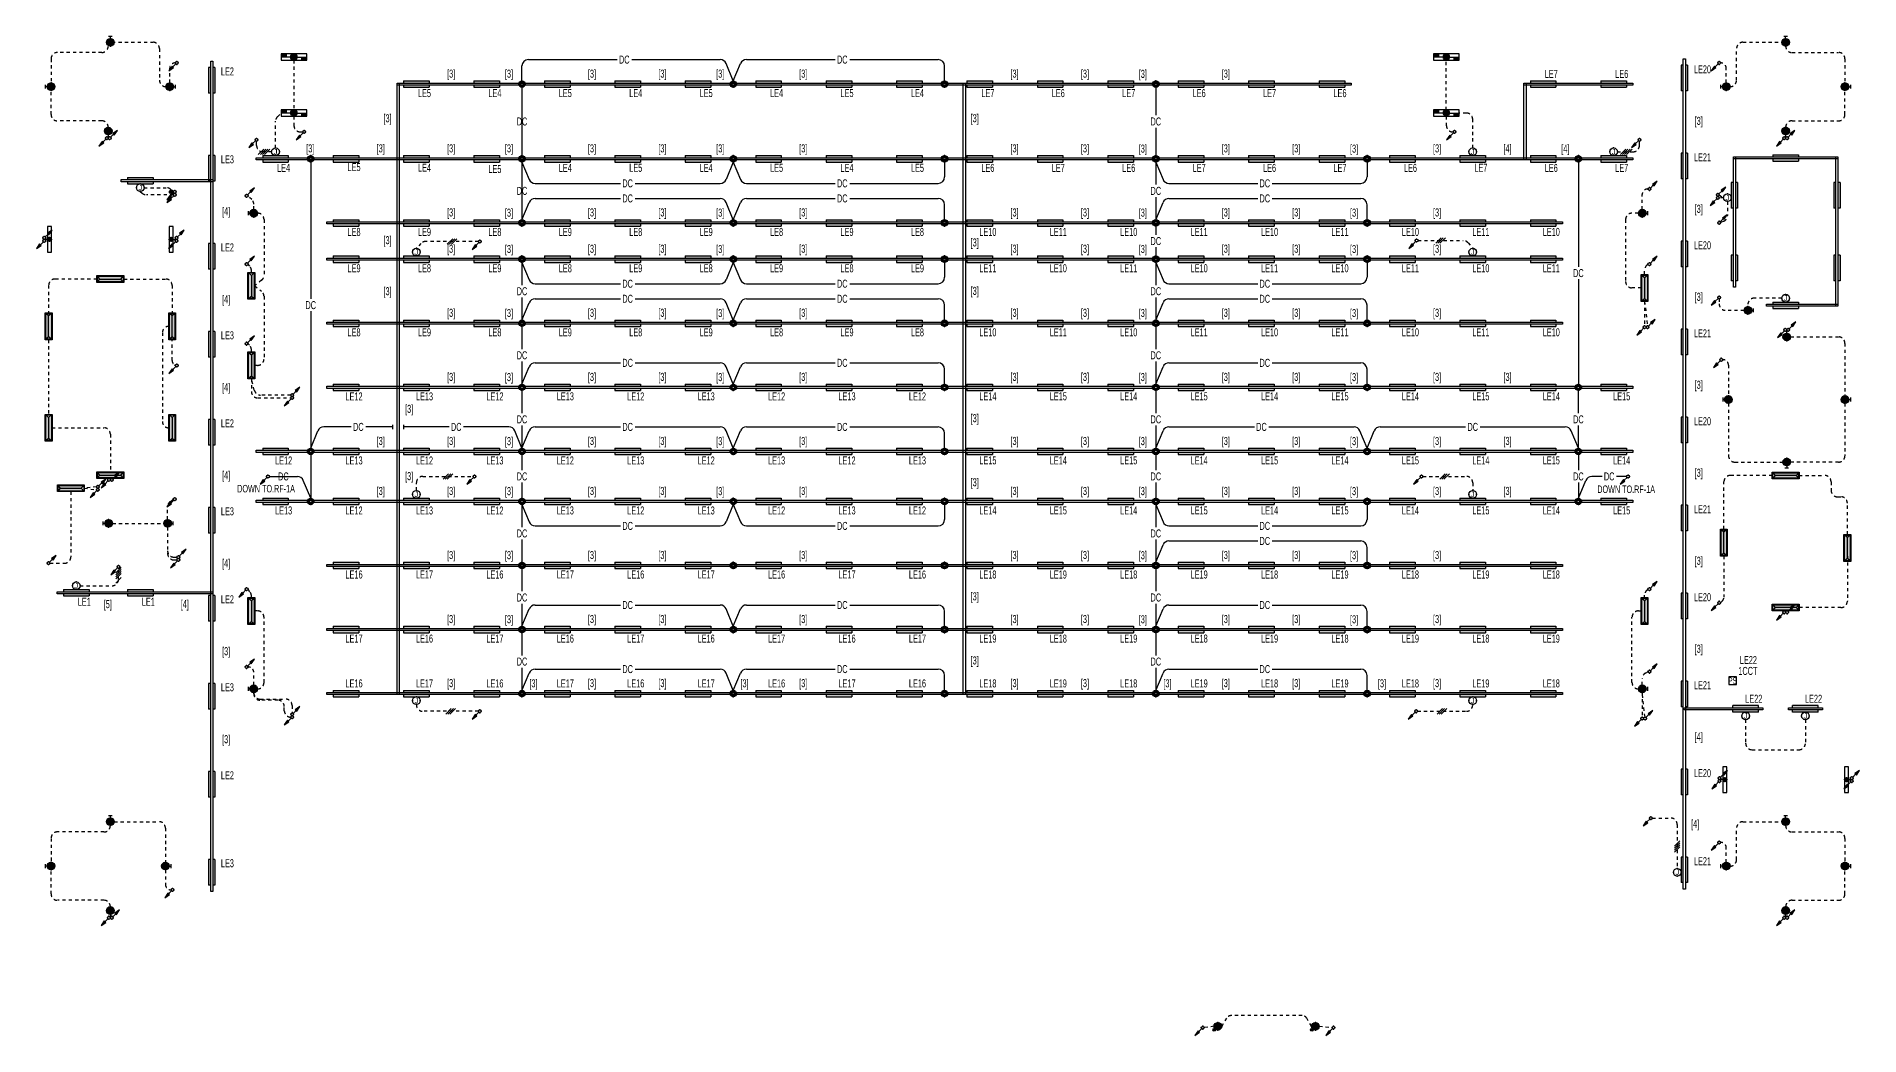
# Model space of a CAD drawing. Header units: millimetres. Extents: x 86947 to 500447, y -530175 to 1059536.
# Drawn here: x 92041 to 177466, y 101922 to 148705 of the extents above; entities that cross this region are included whole.
import ezdxf
from ezdxf.enums import TextEntityAlignment as Align

# ---------------------------------------------------------------- set-up
doc = ezdxf.new("R2010")
doc.units = ezdxf.units.MM
doc.header["$LTSCALE"] = 150
doc.linetypes.add('D1', pattern=[3, 1, -1, 1])
for name, color, linetype in [('------03 Lighting Fixture', 3, 'Continuous'), ('------04 Lighting Switch', 2, 'Continuous'), ('------04 Number of Strands (가닥수)', 1, 'Continuous'), ('-----20 General Symbol', 3, 'Continuous'), ('-----23 Concealed or Exposed Wire', 4, 'D1'), ('-----25 Emergency Lighting Embeded Wire in Ceiling or Wall', 1, 'Continuous'), ('-----28 Race Way', 1, 'Continuous')]:
    doc.layers.add(name, color=color, linetype=linetype)
doc.styles.add('ELEC', font='Dotum.ttf')

# ---------------------------------------------------------------- blocks, each defined once
blk = doc.blocks.new('D01')
at = {"linetype": 'Continuous'}
blk.add_circle((0, 0), 150, dxfattribs=at)
for p in [(-150, 0), (0, 150), (150, 0), (0, -150)]:
    blk.add_point(p)
blk = doc.blocks.new('E05')
blk.add_hatch(color=256).paths.add_polyline_path([(106, 106), (106, 106, 0.668179), (-150, 0, 1), (150, 0, 0.198912)])
h = blk.add_hatch(color=256)
edge = h.paths.add_edge_path()
edge.add_arc((141, 141), 50, 0, 360)
blk.add_circle((141, 141), 50)
blk.add_blockref('D01', (0, 0))
blk = doc.blocks.new('E01')
h = blk.add_hatch(color=256)
edge = h.paths.add_edge_path(flags=17)
edge.add_arc((0, 0), 75, 0, 360)
edge = h.paths.add_edge_path()
edge.add_arc((0, 0), 150, 0, 360)
blk.add_blockref('D01', (0, 0))
at = {"xscale": 0.5, "yscale": 0.5, "zscale": 0.5}
blk.add_blockref('D01', (0, 0), dxfattribs=at)
blk = doc.blocks.new('E18')
for points in [[(-367, 150), (-600, 150), (-600, 0), (-367, 0)], [(150, 0, 1), (-150, 0, 1)], [(600, 0), (367, 0), (367, -150), (600, -150)]]:
    blk.add_hatch(color=256).paths.add_polyline_path(points)
at = {"linetype": 'Continuous'}
for p, q in [((600, 150), (-600, 150)), ((-600, 150), (-600, -150)), ((-150, 0), (-600, 0)), ((150, 0), (600, 0)), ((600, -150), (600, 150)), ((-600, -150), (600, -150))]:
    blk.add_line(p, q, dxfattribs=at)
for p, q in [((-367, 150), (-367, 0)), ((150, 0), (178, 0)), ((367, -150), (367, 0)), ((0, -150), (0, -150))]:
    blk.add_line(p, q)
blk.add_circle((0, 0), 150, dxfattribs=at)
blk = doc.blocks.new('D06')
for p, q in [((-75, 0), (0, 0)), ((0, -75), (0, 75))]:
    blk.add_line(p, q)
at = {"linetype": 'Continuous'}
blk.add_circle((-225, 0), 150, dxfattribs=at)
for p in [(-375, 0), (-225, 150), (-75, 0), (-225, -150)]:
    blk.add_point(p)
blk = doc.blocks.new('E06')
blk.add_hatch(color=256).paths.add_polyline_path([(-75, 0, 1), (-375, 0, 1)])
blk.add_blockref('D06', (0, 0))
blk = doc.blocks.new('E17')
h = blk.add_hatch(color=256)
h.paths.add_polyline_path([(600, 100), (-600, 100), (-600, 0), (600, 0)])
h.paths.add_polyline_path([(600, -100), (-600, -100), (-600, -200), (600, -200)])
for p, q in [((-600, 100), (600, 100)), ((-600, 100), (-600, 0)), ((600, 100), (600, 0)), ((600, 100), (600, 0)), ((-600, -100), (-600, -200)), ((-600, -200), (600, -200)), ((600, -100), (600, -200))]:
    blk.add_line(p, q)
blk = doc.blocks.new('벽부 비상등')
h = blk.add_hatch(color=0)
h.dxf.hatch_style = 1
h.paths.add_polyline_path([(0, 488), (-128, 600), (-128, -600), (0, -488)])
h = blk.add_hatch(color=0)
h.dxf.hatch_style = 1
h.paths.add_polyline_path([(128, 600), (0, 488), (0, -488), (128, -600)])
at = {"color": 1}
for p, q in [((-128, 600), (0, 488)), ((0, 488), (128, 600)), ((0, -488), (0, 488)), ((-128, -600), (0, -488)), ((0, -488), (128, -600))]:
    blk.add_line(p, q, dxfattribs=at)
blk.add_lwpolyline([(158, -630), (158, 630), (-158, 630), (-158, -630)], close=True)
blk.add_lwpolyline([(128, -600), (128, 600), (-128, 600), (-128, -600)], close=True, dxfattribs=at)
blk = doc.blocks.new('O04')
blk.add_circle((0, 0), 150)
for p in [(-150, 0), (0, 150), (150, 0), (0, -150)]:
    blk.add_point(p)
at = {"style": 'ELEC'}
blk.add_text('J', height=214, dxfattribs=at).set_placement((0, 0), align=Align.MIDDLE)
blk = doc.blocks.new('O01')
blk.add_hatch(color=256).paths.add_polyline_path([(-149, -218), (-218, -149), (-368, -368)])
blk.add_line((-46, -46), (-184, -184))
blk.add_lwpolyline([(-368, -368), (-149, -218), (-218, -149), (-368, -368)])
blk.add_circle((0, 0), 65)
for p in [(-65, 0), (-65, 0), (0, 65), (0, 65), (65, 0), (65, 0), (0, -65), (0, -65)]:
    blk.add_point(p)
blk = doc.blocks.new('*U47')
at = {"color": 0}
for p, q in [((-306, -106), (-94, 106)), ((-226, -106), (-14, 106)), ((-146, -106), (66, 106)), ((-66, -106), (146, 106)), ((94, -106), (306, 106))]:
    blk.add_line(p, q, dxfattribs=at)
blk = doc.blocks.new('*U45')
at = {"color": 0}
for p, q in [((-186, -106), (26, 106)), ((-106, -106), (106, 106)), ((-26, -106), (186, 106))]:
    blk.add_line(p, q, dxfattribs=at)
blk = doc.blocks.new('*U48')
at = {"color": 0}
for p, q in [((-226, -106), (-14, 106)), ((-146, -106), (66, 106)), ((-66, -106), (146, 106)), ((14, -106), (226, 106))]:
    blk.add_line(p, q, dxfattribs=at)
blk = doc.blocks.new('D12')
at = {"linetype": 'Continuous'}
blk.add_lwpolyline([(600, -90), (600, 90), (-600, 90), (-600, -90)], close=True, dxfattribs=at)
blk.add_circle((0, 0), 90, dxfattribs=at)
for p in [(-90, 0), (0, 90), (90, 0), (0, -90)]:
    blk.add_point(p)
blk = doc.blocks.new('E13')
at = {"layer": '------03 Lighting Fixture'}
blk.add_hatch(color=256, dxfattribs=at).paths.add_polyline_path([(-90, 180, 1), (90, 180, 1)])
for p, q in [((90, 0), (-90, 0)), ((0, 90), (0, 0))]:
    blk.add_line(p, q, dxfattribs=at)
blk.add_blockref('D12', (0, 180), dxfattribs=at)
blk = doc.blocks.new('*U16')
blk.add_lwpolyline([(150, 0), (-150, 0), (-150, -300), (150, -300)], close=True)
at = {"style": 'ELEC', "width": 0.6}
blk.add_text('PS', height=250, dxfattribs=at).set_placement((0, -150), align=Align.MIDDLE)
blk = doc.blocks.new('*U13')
h = blk.add_hatch(color=256)
edge = h.paths.add_edge_path()
edge.add_arc((0, -75), 75, 0, 360)
blk.add_circle((0, -75), 75)

msp = doc.modelspace()

# ---------------------------------------------------------------- linework, layer by layer
at = {"layer": '-----23 Concealed or Exposed Wire'}
for p, q in [((96904, 141445), (96996, 141366)), ((97084, 141625), (98123, 141625)), ((98454, 141295), (97190, 141295)), ((98364, 141515), (98316, 141555)), ((166504, 140130), (166504, 137234)), ((167104, 140430), (166804, 140430)), ((167239, 136930), (166801, 136934)), ((167396, 136300), (167396, 135155)), ((167396, 136300), (167526, 135155)), ((170889, 136422), (170889, 136180)), ((172054, 135880), (171189, 135880)), ((172234, 135880), (172234, 136150)), ((173824, 136450), (172534, 136450)), ((173374, 128148), (171411, 128148)), ((174634, 128148), (175834, 128148)), ((93654, 127390), (93654, 124340)), ((94854, 127613), (94284, 127548)), ((94284, 127548), (94854, 127483)), ((171111, 125635), (171111, 127848)), ((176134, 127848), (176134, 127448)), ((176434, 127148), (176596, 127148)), ((176896, 125385), (176896, 126848)), ((92669, 124040), (93354, 124040)), ((172130, 116710), (172130, 115605)), ((174930, 116710), (174930, 115605)), ((172430, 115305), (174630, 115305))]:
    msp.add_line(p, q, dxfattribs=at)
for points in [[(95404, 148255, -0.414214), (95104, 147955), (93024, 147955, 0.414214), (92724, 147655), (92724, 146535)], [(95584, 148435), (97504, 148435, -0.414214), (97804, 148135), (97804, 146655, 0.414214), (98104, 146355)], [(171404, 146355, 0.414214), (171704, 146655), (171704, 148135, -0.414214), (172004, 148435), (173824, 148435)], [(174004, 148255, 0.414214), (174304, 147955), (176484, 147955, -0.414214), (176784, 147655), (176784, 146535)], [(98284, 146535), (98284, 147215, -0.414214), (98534, 147465), (98554, 147465)], [(171224, 146535), (171224, 147215, 0.414214), (170974, 147465), (170954, 147465)], [(95404, 144455, 0.414214), (95104, 144755), (93024, 144755, -0.414214), (92724, 145055), (92724, 146175)], [(174004, 144455, -0.414214), (174304, 144755), (176484, 144755, 0.414214), (176784, 145055), (176784, 146175)], [(103242, 143486), (103242, 144733, -0.199825), (103331, 144946), (103504, 145118)], [(104104, 144968), (104104, 144540, 0.414214), (104404, 144240), (104519, 144240)], [(158104, 144968), (158104, 144540, 0.414214), (158404, 144240), (158419, 144240)], [(159342, 143486), (159342, 144818, 0.414214), (159042, 145118), (158704, 145118)], [(103062, 143306), (102654, 143306, -0.414214), (102354, 143606), (102354, 143805)], [(166122, 143306), (166854, 143306, 0.414214), (167154, 143606), (167154, 143805)], [(102224, 140610), (102224, 140852, 0.199599), (102135, 141064), (101954, 141245)], [(167284, 140610), (167284, 141313, -0.414214), (167534, 141563), (167554, 141563)], [(171274, 140975), (171274, 140327, -0.288703), (171103, 140056), (170954, 139985)], [(102404, 140430, -0.414214), (102704, 140130), (102704, 137523, -0.227423), (102591, 137289), (102269, 137030), (102591, 136771, -0.227423), (102704, 136537), (102704, 133605, -0.414214), (102404, 133305), (102269, 133305)], [(112754, 139105), (110275, 139105, 0.205053), (110058, 139012), (109842, 138786)], [(156777, 139147), (158894, 139147, -0.218896), (159122, 139042), (159342, 138786)], [(102111, 137660), (102111, 137753, 0.183243), (102036, 137952), (101954, 138045)], [(167396, 137560), (167396, 137770, -0.21438), (167497, 137995), (167554, 138045)], [(94874, 137348), (92911, 137348, 0.414214), (92611, 137048), (92611, 135760)], [(96134, 137348), (98096, 137348, -0.414214), (98396, 137048), (98396, 135760)], [(98239, 135130, 0.414214), (97939, 134830), (97939, 130680, 0.414214), (98239, 130380)], [(98554, 133295), (98512, 133321, -0.256699), (98396, 133532), (98396, 134500)], [(102111, 133935), (102111, 134039, 0.200259), (102022, 134252), (101954, 134320)], [(174234, 134635), (176484, 134635, -0.414214), (176784, 134335), (176784, 131885)], [(171054, 133570), (171074, 133570, -0.414214), (171324, 133320), (171324, 131885)], [(103954, 131913), (102539, 131913, -0.342726), (102248, 132139), (102111, 132675), (102111, 132675), (102111, 132083, 0.414214), (102411, 131783), (103954, 131783)], [(171324, 131525), (171324, 129075, 0.414214), (171624, 128775), (173874, 128775)], [(176784, 131525), (176784, 129075, -0.414214), (176484, 128775), (174234, 128775)], [(92769, 130380), (95204, 130380, -0.414214), (95504, 130080), (95504, 128320)], [(109842, 127444), (109842, 127805, -0.414214), (110142, 128105), (112504, 128105)], [(157004, 128105), (159042, 128105, -0.414214), (159342, 127805), (159342, 127444)], [(98184, 126085), (98184, 126683, -0.231322), (98299, 126920), (98454, 127040)], [(98184, 125725), (98184, 124495, 0.414214), (98484, 124195), (98624, 124195)], [(98184, 125725), (98184, 124625, 0.414214), (98484, 124325), (98624, 124325)], [(171111, 124375), (171111, 122447, -0.205258), (171033, 122266), (170954, 122190)], [(176896, 124375), (176896, 122263, -0.414214), (176596, 121963), (174634, 121963)], [(94084, 122985), (95588, 122985, 0.414214), (95888, 123285), (95888, 123805)], [(102111, 122435), (102111, 122518, 0.170797), (102045, 122706), (101954, 122820)], [(167396, 122435), (167396, 122547, -0.220142), (167502, 122776), (167554, 122820)], [(102404, 118155, 0.414214), (102704, 118455), (102704, 121505, 0.414214), (102404, 121805), (102269, 121805)], [(167104, 118155, -0.414214), (166804, 118455), (166804, 121505, -0.414214), (167104, 121805), (167239, 121805)], [(102224, 118335), (102224, 118930, 0.414214), (101974, 119180), (101954, 119180)], [(167284, 118335), (167284, 118635, -0.274423), (167440, 118898), (167554, 118960)], [(103954, 116833, -0.414214), (103654, 117133), (103654, 117325, 0.414214), (103354, 117625), (102524, 117625, -0.414214), (102224, 117925), (102224, 117975, 0.414214), (102524, 117675), (103719, 117675, -0.414214), (104019, 117375), (104019, 117028)], [(112754, 117105), (110142, 117105, -0.414214), (109842, 117405), (109842, 117424)], [(156754, 117105), (159042, 117105, 0.414214), (159342, 117405), (159342, 117424)], [(95684, 111935), (97784, 111935, -0.414214), (98084, 111635), (98084, 110035)], [(167754, 112105), (168624, 112105, -0.414214), (168924, 111805), (168924, 109745)], [(171404, 109855, 0.414214), (171704, 110155), (171704, 111635, -0.414214), (172004, 111935), (173824, 111935)], [(95504, 111755, -0.414214), (95204, 111455), (93024, 111455, 0.414214), (92724, 111155), (92724, 110035)], [(174004, 111755, 0.414214), (174304, 111455), (176484, 111455, -0.414214), (176784, 111155), (176784, 110035)], [(171224, 110035), (171224, 110715, 0.414214), (170974, 110965), (170954, 110965)], [(95504, 107955, 0.414214), (95204, 108255), (93024, 108255, -0.414214), (92724, 108555), (92724, 109675)], [(98084, 109675), (98084, 108995, 0.414214), (98334, 108745), (98354, 108745)], [(174004, 107955, -0.414214), (174304, 108255), (176484, 108255, 0.414214), (176784, 108555), (176784, 109675)], [(151789, 102355), (151561, 102734, 0.263447), (151347, 102855), (148020, 102855, 0.263447), (147806, 102734), (147579, 102355)]]:
    msp.add_lwpolyline(points, format="xyb", dxfattribs=at)
for points in [[(104104, 147593), (104104, 145268)], [(158104, 145268), (158104, 147593)], [(170895, 141285), (171094, 141155), (170895, 141155)], [(167239, 140428), (167239, 140601)], [(92611, 134500), (92611, 131010)], [(95604, 125905), (98104, 125905)], [(167414, 116835), (167284, 117975), (167284, 116835)], [(147219, 102355), (146754, 102290)], [(152149, 102355), (152754, 102290)]]:
    msp.add_lwpolyline(points, dxfattribs=at)
for centre, start, end in [((97190, 141595), 229.63362, 270), ((98123, 141325), 49.98999, 90), ((166804, 140130), 90, 180), ((166804, 137234), 180, 269.47252), ((171189, 136180), 180, 270), ((172534, 136150), 90, 180), ((171411, 127848), 90, 180), ((175834, 127848), 0, 90), ((176434, 127448), 180, 270), ((176596, 126848), 0, 90), ((93354, 124340), 270, 0), ((172430, 115605), 180, 270), ((174630, 115605), 270, 0)]:
    msp.add_arc(centre, 300, start, end, dxfattribs=at)
at = {"layer": '-----25 Emergency Lighting Embeded Wire in Ceiling or Wall'}
for p, q in [((114792, 146626), (114792, 147323)), ((115092, 147623), (119251, 147623)), ((119932, 147623), (124078, 147623)), ((124692, 146626), (124355, 147438)), ((124692, 146626), (125029, 147438)), ((125306, 147623), (129465, 147623)), ((130146, 147623), (134292, 147623)), ((134592, 146626), (134592, 147323)), ((114792, 146326), (114792, 143126)), ((144492, 146326), (144492, 145017)), ((144492, 144435), (144492, 143126)), ((104892, 142826), (104892, 136417)), ((114792, 142826), (114792, 140126)), ((114792, 142826), (114792, 141426)), ((114792, 142826), (115129, 142013)), ((124692, 142826), (124355, 142013)), ((124692, 142826), (125029, 142013)), ((134592, 142826), (134592, 142128)), ((144492, 142826), (144492, 141767)), ((144492, 142826), (144829, 142013)), ((154392, 142826), (154392, 142128)), ((164292, 142826), (164292, 137917)), ((115406, 141828), (119408, 141828)), ((120089, 141828), (124078, 141828)), ((125306, 141828), (129465, 141828)), ((130146, 141828), (134292, 141828)), ((145106, 141828), (149265, 141828)), ((149946, 141828), (154092, 141828)), ((115406, 141123), (119408, 141123)), ((120089, 141123), (124078, 141123)), ((125306, 141123), (129465, 141123)), ((130146, 141123), (134292, 141123)), ((144492, 141185), (144492, 140126)), ((145106, 141123), (149265, 141123)), ((149946, 141123), (154092, 141123)), ((114792, 140126), (115129, 140938)), ((124692, 140126), (124355, 140938)), ((124692, 140126), (125029, 140938)), ((134592, 140126), (134592, 140823)), ((144492, 140126), (144829, 140938)), ((154392, 140126), (154392, 140823)), ((144492, 139826), (144492, 139417)), ((144492, 138835), (144492, 138426)), ((114792, 138126), (114792, 137067)), ((114792, 138126), (115129, 137313)), ((124692, 138126), (124355, 137313)), ((124692, 138126), (125029, 137313)), ((134592, 138126), (134592, 137428)), ((144492, 138126), (144492, 137067)), ((144492, 138126), (144829, 137313)), ((154392, 138126), (154392, 137428)), ((115406, 137128), (119408, 137128)), ((120089, 137128), (124078, 137128)), ((125306, 137128), (129465, 137128)), ((130146, 137128), (134292, 137128)), ((145106, 137128), (149265, 137128)), ((149946, 137128), (154092, 137128)), ((164292, 137335), (164292, 132426)), ((104892, 135835), (104892, 129426)), ((114792, 136485), (114792, 135426)), ((114792, 135426), (115129, 136238)), ((115406, 136423), (119408, 136423)), ((120089, 136423), (124078, 136423)), ((124692, 135426), (124355, 136238)), ((124692, 135426), (125029, 136238)), ((125306, 136423), (129465, 136423)), ((130146, 136423), (134292, 136423)), ((134592, 135426), (134592, 136123)), ((144492, 136485), (144492, 135426)), ((144492, 135426), (144829, 136238)), ((145106, 136423), (149265, 136423)), ((149946, 136423), (154092, 136423)), ((154392, 135426), (154392, 136123)), ((114792, 135126), (114792, 134067)), ((144492, 135126), (144492, 134067)), ((114792, 133485), (114792, 132426)), ((115406, 133423), (119408, 133423)), ((120089, 133423), (124078, 133423)), ((125306, 133423), (129465, 133423)), ((130146, 133423), (134292, 133423)), ((144492, 133485), (144492, 132426)), ((145106, 133423), (149265, 133423)), ((149946, 133423), (154092, 133423)), ((114792, 132426), (115129, 133238)), ((124692, 132426), (124355, 133238)), ((124692, 132426), (125029, 133238)), ((134592, 132426), (134592, 133123)), ((144492, 132426), (144829, 133238)), ((154392, 132426), (154392, 133123)), ((114792, 132126), (114792, 131067)), ((144492, 132126), (144492, 131067)), ((164292, 131067), (164292, 132126)), ((104892, 129426), (105229, 130238)), ((106790, 130423), (105506, 130423)), ((108742, 130423), (107471, 130423)), ((108742, 130323), (108742, 130523)), ((109242, 130523), (109242, 130323)), ((111376, 130423), (109242, 130423)), ((114178, 130423), (112057, 130423)), ((114792, 129426), (114455, 130238)), ((114792, 130485), (114792, 129426)), ((114792, 129426), (115129, 130238)), ((115406, 130423), (119408, 130423)), ((120089, 130423), (124078, 130423)), ((124692, 129426), (124355, 130238)), ((124692, 129426), (125029, 130238)), ((125306, 130423), (129465, 130423)), ((130146, 130423), (134292, 130423)), ((134592, 129426), (134592, 130123)), ((144492, 130485), (144492, 129426)), ((144492, 129426), (144829, 130238)), ((145106, 130423), (149108, 130423)), ((149789, 130423), (153778, 130423)), ((154392, 129426), (154055, 130238)), ((154392, 129426), (154729, 130238)), ((155006, 130423), (159008, 130423)), ((159689, 130423), (163678, 130423)), ((164292, 129426), (163955, 130238)), ((164292, 129426), (164292, 130485)), ((104892, 129126), (104892, 127084)), ((114792, 129126), (114792, 128396)), ((144492, 129126), (144492, 128396)), ((164292, 129126), (164292, 128396)), ((102954, 128105), (104268, 128105)), ((104892, 127084), (104545, 127920)), ((114792, 127814), (114792, 127084)), ((144492, 127814), (144492, 127084)), ((164292, 127084), (164639, 127920)), ((164292, 127814), (164292, 127084)), ((165401, 128105), (164916, 128105)), ((166554, 128105), (166082, 128105)), ((114792, 126784), (114792, 125725)), ((114792, 126784), (115129, 125972)), ((124692, 126784), (124355, 125972)), ((124692, 126784), (125029, 125972)), ((134592, 126784), (134592, 126087)), ((144492, 126784), (144492, 125725)), ((144492, 126784), (144829, 125972)), ((154392, 126784), (154392, 126087)), ((115406, 125787), (119408, 125787)), ((120089, 125787), (124078, 125787)), ((125306, 125787), (129465, 125787)), ((130146, 125787), (134292, 125787)), ((145106, 125787), (149265, 125787)), ((149946, 125787), (154092, 125787)), ((114792, 125143), (114792, 124084)), ((144492, 125143), (144492, 124084)), ((144492, 124084), (144829, 124897)), ((145106, 125082), (149265, 125082)), ((149946, 125082), (154092, 125082)), ((154392, 124084), (154392, 124782)), ((114792, 123784), (114792, 122725)), ((144492, 123784), (144492, 122725)), ((114792, 122143), (114792, 121084)), ((114792, 121084), (115129, 121897)), ((115406, 122082), (119408, 122082)), ((120089, 122082), (124078, 122082)), ((124692, 121084), (124355, 121897)), ((124692, 121084), (125029, 121897)), ((125306, 122082), (129465, 122082)), ((130146, 122082), (134292, 122082)), ((134592, 121084), (134592, 121782)), ((144492, 122143), (144492, 121084)), ((144492, 121084), (144829, 121897)), ((145106, 122082), (149265, 122082)), ((149946, 122082), (154092, 122082)), ((154392, 121084), (154392, 121782)), ((114792, 120784), (114792, 119725)), ((144492, 120784), (144492, 119725)), ((114792, 119143), (114792, 118084)), ((114792, 118084), (115129, 118897)), ((115406, 119082), (119408, 119082)), ((120089, 119082), (124078, 119082)), ((124692, 118084), (124355, 118897)), ((124692, 118084), (125029, 118897)), ((125306, 119082), (129465, 119082)), ((130146, 119082), (134292, 119082)), ((134592, 118084), (134592, 118782)), ((144492, 119143), (144492, 118084)), ((144492, 118084), (144829, 118897)), ((145106, 119082), (149265, 119082)), ((149946, 119082), (154092, 119082)), ((154392, 118084), (154392, 118782))]:
    msp.add_line(p, q, dxfattribs=at)
for centre, start, end in [((115092, 147323), 90, 180), ((124078, 147323), 22.52485, 90), ((125306, 147323), 90, 157.47515), ((134292, 147323), 0, 90), ((115406, 142128), 202.52485, 270), ((124078, 142128), 270, 337.47515), ((125306, 142128), 202.52485, 270), ((134292, 142128), 270, 0), ((145106, 142128), 202.52485, 270), ((154092, 142128), 270, 0), ((115406, 140823), 90, 157.47515), ((124078, 140823), 22.52485, 90), ((125306, 140823), 90, 157.47515), ((134292, 140823), 0, 90), ((145106, 140823), 90, 157.47515), ((154092, 140823), 0, 90), ((115406, 137428), 202.52485, 270), ((124078, 137428), 270, 337.47515), ((125306, 137428), 202.52485, 270), ((134292, 137428), 270, 0), ((145106, 137428), 202.52485, 270), ((154092, 137428), 270, 0), ((115406, 136123), 90, 157.47515), ((124078, 136123), 22.52485, 90), ((125306, 136123), 90, 157.47515), ((134292, 136123), 0, 90), ((145106, 136123), 90, 157.47515), ((154092, 136123), 0, 90), ((115406, 133123), 90, 157.47515), ((124078, 133123), 22.52485, 90), ((125306, 133123), 90, 157.47515), ((134292, 133123), 0, 90), ((145106, 133123), 90, 157.47515), ((154092, 133123), 0, 90), ((105506, 130123), 90, 157.47515), ((114178, 130123), 22.52485, 90), ((115406, 130123), 90, 157.47515), ((124078, 130123), 22.52485, 90), ((125306, 130123), 90, 157.47515), ((134292, 130123), 0, 90), ((145106, 130123), 90, 157.47515), ((153778, 130123), 22.52485, 90), ((155006, 130123), 90, 157.47515), ((163678, 130123), 22.52485, 90), ((104268, 127805), 22.52485, 90), ((164916, 127805), 90, 157.47515), ((115406, 126087), 202.52485, 270), ((124078, 126087), 270, 337.47515), ((125306, 126087), 202.52485, 270), ((134292, 126087), 270, 0), ((145106, 126087), 202.52485, 270), ((154092, 126087), 270, 0), ((145106, 124782), 90, 157.47515), ((154092, 124782), 0, 90), ((115406, 121782), 90, 157.47515), ((124078, 121782), 22.52485, 90), ((125306, 121782), 90, 157.47515), ((134292, 121782), 0, 90), ((145106, 121782), 90, 157.47515), ((154092, 121782), 0, 90), ((115406, 118782), 90, 157.47515), ((124078, 118782), 22.52485, 90), ((125306, 118782), 90, 157.47515), ((134292, 118782), 0, 90), ((145106, 118782), 90, 157.47515), ((154092, 118782), 0, 90)]:
    msp.add_arc(centre, 300, start, end, dxfattribs=at)
at = {"layer": '-----28 Race Way'}
for points in [[(100204, 147545), (100304, 147545), (100304, 108665), (100204, 108665)], [(153642, 146526), (153642, 146426), (108942, 146426), (108942, 146526)], [(108942, 146526), (109042, 146526), (109042, 117884), (108942, 117884)], [(135467, 146526), (135567, 146526), (135567, 117884), (135467, 117884)], [(166842, 143026), (166842, 142926), (102342, 142926), (102342, 143026)], [(171554, 143070), (171654, 143070), (171654, 136970), (171554, 136970)], [(176454, 143070), (176454, 142970), (171554, 142970), (171554, 143070)], [(176354, 143070), (176454, 143070), (176454, 136070), (176354, 136070)], [(163542, 140026), (163542, 139926), (105642, 139926), (105642, 140026)], [(163542, 138326), (163542, 138226), (105642, 138226), (105642, 138326)], [(176454, 136170), (176454, 136070), (173104, 136070), (173104, 136170)], [(163542, 135326), (163542, 135226), (105642, 135226), (105642, 135326)], [(166842, 132326), (166842, 132226), (105642, 132226), (105642, 132326)], [(166842, 129326), (166842, 129226), (102342, 129226), (102342, 129326)], [(166842, 126984), (166842, 126884), (102342, 126884), (102342, 126984)], [(163542, 123984), (163542, 123884), (105642, 123884), (105642, 123984)], [(93004, 122605), (93004, 122705), (100304, 122705), (100304, 122605)], [(163542, 120984), (163542, 120884), (105642, 120884), (105642, 120984)], [(163542, 117984), (163542, 117884), (105642, 117884), (105642, 117984)]]:
    msp.add_lwpolyline(points, close=True, dxfattribs=at)
at = {"layer": '-----28 Race Way', "elevation": 0}
for points in [[(169304, 147660), (169304, 108780), (169204, 108780), (169204, 147660)], [(166842, 146526), (166842, 146426), (161742, 146426), (161742, 146526)], [(161742, 146526), (161842, 146526), (161842, 142926), (161742, 142926)], [(96004, 141905), (96004, 142005), (100304, 142005), (100304, 141905)], [(169254, 117270), (172930, 117270), (172930, 117170), (169254, 117170)], [(174130, 117270), (175730, 117270), (175730, 117170), (174130, 117170)]]:
    msp.add_lwpolyline(points, close=True, dxfattribs=at)

# ---------------------------------------------------------------- block references
at = {"layer": '------03 Lighting Fixture', "xscale": 1.2, "yscale": 1.2, "zscale": 1.2}
for name, p, rotation in [('E06', (95504, 148705), 90), ('E06', (174004, 148705), 90), ('E06', (92454, 146355), 180), ('E06', (170954, 146355), 180), ('E06', (95404, 144005), 270), ('E06', (174004, 144005), 270), ('E06', (101954, 140430), 180), ('E06', (174054, 134905), 90), ('E06', (171054, 131705), 180), ('E06', (174054, 128505), 270), ('E06', (95154, 125905), 180), ('E06', (101954, 118155), 180), ('E06', (95504, 112205), 89.99999999999999), ('E06', (174004, 112205), 90), ('E06', (92454, 109855), 180), ('E06', (170954, 109855), 180), ('E06', (95504, 107505), 270), ('E06', (174004, 107505), 270), ('E05', (147399, 102355), 180), ('E05', (151969, 102355), 180)]:
    msp.add_blockref(name, p, dxfattribs=dict(at, rotation=rotation))
at = {"layer": '------03 Lighting Fixture'}
for name, p in [('E18', (104104, 147743)), ('E18', (158104, 147743)), ('E01', (114792, 146476)), ('E01', (124692, 146476)), ('E01', (134592, 146476)), ('E01', (144492, 146476)), ('E18', (104104, 145118)), ('E18', (158104, 145118)), ('E01', (104892, 142976)), ('E01', (114792, 142976)), ('E01', (124692, 142976)), ('E01', (134592, 142976)), ('E01', (144492, 142976)), ('E01', (154392, 142976)), ('E01', (164292, 142976)), ('E01', (114792, 139976)), ('E01', (124692, 139976)), ('E01', (134592, 139976)), ('E01', (144492, 139976)), ('E01', (154392, 139976)), ('E01', (114792, 138276)), ('E01', (124692, 138276)), ('E01', (134592, 138276)), ('E01', (144492, 138276)), ('E01', (154392, 138276)), ('E01', (114792, 135276)), ('E01', (124692, 135276)), ('E01', (134592, 135276)), ('E01', (144492, 135276)), ('E01', (154392, 135276)), ('E01', (114792, 132276)), ('E01', (124692, 132276)), ('E01', (134592, 132276)), ('E01', (144492, 132276)), ('E01', (154392, 132276)), ('E01', (164292, 132276)), ('E01', (104892, 129276)), ('E01', (114792, 129276)), ('E01', (124692, 129276)), ('E01', (134592, 129276)), ('E01', (144492, 129276)), ('E01', (154392, 129276)), ('E01', (164292, 129276)), ('E01', (104892, 126934)), ('E01', (114792, 126934)), ('E01', (124692, 126934)), ('E01', (134592, 126934)), ('E01', (144492, 126934)), ('E01', (154392, 126934)), ('E01', (164292, 126934)), ('E01', (114792, 123934)), ('E01', (124692, 123934)), ('E01', (134592, 123934)), ('E01', (144492, 123934)), ('E01', (154392, 123934)), ('E01', (114792, 120934)), ('E01', (124692, 120934)), ('E01', (134592, 120934)), ('E01', (144492, 120934)), ('E01', (154392, 120934)), ('E01', (114792, 117934)), ('E01', (124692, 117934)), ('E01', (134592, 117934)), ('E01', (144492, 117934)), ('E01', (154392, 117934))]:
    msp.add_blockref(name, p, dxfattribs=at)
at = {"layer": '------03 Lighting Fixture', "color": 3}
for p, rotation in [((100304, 146645), 270), ((169304, 146760), 270), ((100304, 142525), 270), ((169304, 142640), 270), ((171654, 141270), 270), ((176454, 141270), 270), ((100304, 138405), 270), ((169304, 138520), 270), ((171654, 137870), 270), ((176454, 137870), 270), ((169304, 134400), 270), ((100304, 134285), 270), ((100304, 130165), 270), ((169304, 130280), 270), ((100304, 126045), 270), ((169304, 126160), 270), ((100304, 121925), 270), ((169304, 122040), 270), ((100304, 117805), 270), ((169304, 117920), 270), ((172130, 117170), 180), ((174930, 117170), 180), ((100304, 113685), 270), ((169304, 113800), 270), ((169304, 109680), 270), ((100304, 109565), 270)]:
    msp.add_blockref('E17', p, dxfattribs=dict(at, rotation=rotation))
at = {"layer": '------03 Lighting Fixture', "xscale": 1.2, "yscale": 1.2, "zscale": 1.2}
for p in [(98554, 146355), (177054, 146355), (167554, 140430), (172504, 135880), (177054, 131705), (98454, 125905), (167554, 118155), (98354, 109855), (177054, 109855)]:
    msp.add_blockref('E06', p, dxfattribs=at)
at = {"layer": '------03 Lighting Fixture', "color": 3}
for p in [(109842, 146526), (113142, 146526), (116442, 146526), (119742, 146526), (123042, 146526), (126342, 146526), (129642, 146526), (132942, 146526), (136242, 146526), (139542, 146526), (142842, 146526), (146142, 146526), (149442, 146526), (152742, 146526), (162642, 146526), (165942, 146526), (103242, 143026), (106542, 143026), (109842, 143026), (113142, 143026), (116442, 143026), (119742, 143026), (123042, 143026), (126342, 143026), (129642, 143026), (132942, 143026), (136242, 143026), (139542, 143026), (142842, 143026), (146142, 143026), (149442, 143026), (152742, 143026), (156042, 143026), (159342, 143026), (162642, 143026), (165942, 143026), (174004, 143070), (96904, 142005), (106542, 140026), (109842, 140026), (113142, 140026), (116442, 140026), (119742, 140026), (123042, 140026), (126342, 140026), (129642, 140026), (132942, 140026), (136242, 140026), (139542, 140026), (142842, 140026), (146142, 140026), (149442, 140026), (152742, 140026), (156042, 140026), (159342, 140026), (162642, 140026), (106542, 138326), (109842, 138326), (113142, 138326), (116442, 138326), (119742, 138326), (123042, 138326), (126342, 138326), (129642, 138326), (132942, 138326), (136242, 138326), (139542, 138326), (142842, 138326), (146142, 138326), (149442, 138326), (152742, 138326), (156042, 138326), (159342, 138326), (162642, 138326), (174004, 136170), (106542, 135326), (109842, 135326), (113142, 135326), (116442, 135326), (119742, 135326), (123042, 135326), (126342, 135326), (129642, 135326), (132942, 135326), (136242, 135326), (139542, 135326), (142842, 135326), (146142, 135326), (149442, 135326), (152742, 135326), (156042, 135326), (159342, 135326), (162642, 135326), (106542, 132326), (109842, 132326), (113142, 132326), (116442, 132326), (119742, 132326), (123042, 132326), (126342, 132326), (129642, 132326), (132942, 132326), (136242, 132326), (139542, 132326), (142842, 132326), (146142, 132326), (149442, 132326), (152742, 132326), (156042, 132326), (159342, 132326), (162642, 132326), (165942, 132326), (103242, 129326), (106542, 129326), (109842, 129326), (113142, 129326), (116442, 129326), (119742, 129326), (123042, 129326), (126342, 129326), (129642, 129326), (132942, 129326), (136242, 129326), (139542, 129326), (142842, 129326), (146142, 129326), (149442, 129326), (152742, 129326), (156042, 129326), (159342, 129326), (162642, 129326), (165942, 129326), (103242, 126984), (106542, 126984), (109842, 126984), (113142, 126984), (116442, 126984), (119742, 126984), (123042, 126984), (126342, 126984), (129642, 126984), (132942, 126984), (136242, 126984), (139542, 126984), (142842, 126984), (146142, 126984), (149442, 126984), (152742, 126984), (156042, 126984), (159342, 126984), (162642, 126984), (165942, 126984), (106542, 123984), (109842, 123984), (113142, 123984), (116442, 123984), (119742, 123984), (123042, 123984), (126342, 123984), (129642, 123984), (132942, 123984), (136242, 123984), (139542, 123984), (142842, 123984), (146142, 123984), (149442, 123984), (152742, 123984), (156042, 123984), (159342, 123984), (162642, 123984), (93904, 122705), (96904, 122705), (106542, 120984), (109842, 120984), (113142, 120984), (116442, 120984), (119742, 120984), (123042, 120984), (126342, 120984), (129642, 120984), (132942, 120984), (136242, 120984), (139542, 120984), (142842, 120984), (146142, 120984), (149442, 120984), (152742, 120984), (156042, 120984), (159342, 120984), (162642, 120984), (106542, 117984), (109842, 117984), (113142, 117984), (116442, 117984), (119742, 117984), (123042, 117984), (126342, 117984), (129642, 117984), (132942, 117984), (136242, 117984), (139542, 117984), (142842, 117984), (146142, 117984), (149442, 117984), (152742, 117984), (156042, 117984), (159342, 117984), (162642, 117984)]:
    msp.add_blockref('E17', p, dxfattribs=at)
at = {"layer": '------03 Lighting Fixture'}
for p, rotation in [((92474, 139205), 270), ((98534, 139205), 89.99999999999999), ((170974, 113905), 270), ((177034, 113905), 89.99999999999999)]:
    msp.add_blockref('E13', p, dxfattribs=dict(at, rotation=rotation))
at = {"layer": '------03 Lighting Fixture', "xscale": -1}
for p, rotation in [((102111, 137030), 180), ((167396, 136930), 180), ((95504, 137348), 270), ((102111, 133305), 180), ((92611, 130380), 180), ((98396, 130380), 180), ((95504, 128163), 270), ((174004, 128148), 90), ((93654, 127548), 270), ((102111, 121805), 180), ((167396, 121805), 180), ((174004, 121963), 90)]:
    msp.add_blockref('벽부 비상등', p, dxfattribs=dict(at, rotation=rotation))
for p in [(92611, 135130), (98396, 135130), (171111, 125005), (176896, 124755)]:
    msp.add_blockref('벽부 비상등', p, dxfattribs=at)
at = {"layer": '------04 Lighting Switch', "xscale": 1.2, "yscale": 1.2, "zscale": 1.2, "rotation": 270}
msp.add_blockref('*U13', (98454, 141425), dxfattribs=at)
at = {"layer": '------04 Lighting Switch', "xscale": 1.2, "yscale": 1.2, "zscale": 1.2}
msp.add_blockref('*U16', (171516, 118720), dxfattribs=at)
at = {"layer": '------04 Number of Strands (가닥수)', "xscale": 1.2, "yscale": 1.2, "zscale": 1.2}
for name, p in [('*U48', (102707, 143306)), ('*U48', (166536, 143306)), ('*U45', (157835, 139147)), ('*U45', (111514, 139105)), ('*U45', (111323, 128105)), ('*U45', (158023, 128105)), ('*U45', (111448, 117105)), ('*U45', (157898, 117105))]:
    msp.add_blockref(name, p, dxfattribs=at)
at = {"layer": '------04 Number of Strands (가닥수)', "xscale": -1.2, "yscale": 1.2, "zscale": 1.2, "rotation": 90}
for name, p in [('*U47', (95888, 123477)), ('*U48', (168924, 110775))]:
    msp.add_blockref(name, p, dxfattribs=at)
at = {"layer": '-----20 General Symbol'}
for p in [(98619, 147465), (170889, 147465), (95339, 143940), (102354, 143870), (104584, 144240), (158484, 144240), (167154, 143870), (173939, 143940), (98519, 141425), (98519, 141295), (170830, 141155), (92409, 139140), (98599, 139140), (112819, 139105), (156712, 139147), (170889, 136487), (167396, 135090), (173989, 134970), (98619, 133295), (170989, 133570), (104019, 131783), (102889, 128105), (112569, 128105), (156939, 128105), (166619, 128105), (94919, 127483), (94919, 127483), (95439, 127940), (98519, 127040), (95888, 123870), (98689, 124195), (101889, 122820), (170889, 122190), (173939, 121740), (112819, 117105), (156689, 117105), (104019, 116833), (167284, 116770), (170909, 113840), (177099, 113840), (167689, 112105), (170889, 110965), (98419, 108745), (95439, 107440), (173939, 107440), (146689, 102290), (152819, 102290)]:
    msp.add_blockref('O01', p, dxfattribs=at)
at = {"layer": '-----20 General Symbol', "rotation": 180}
for p in [(95469, 143940), (174069, 143940), (167619, 141563), (101889, 141245), (170830, 141285), (170889, 139985), (92409, 139270), (98599, 139270), (101889, 138045), (167619, 138045), (167526, 135090), (174119, 134970), (101889, 134320), (104019, 131913), (95569, 127940), (94919, 127613), (92604, 124040), (98689, 124325), (167619, 122820), (174069, 121740), (101889, 119180), (167619, 118960), (104019, 116963), (167414, 116770), (170909, 113970), (177099, 113970), (95569, 107440), (174069, 107440)]:
    msp.add_blockref('O01', p, dxfattribs=at)
at = {"layer": '-----20 General Symbol', "xscale": 1.2, "yscale": 1.2, "zscale": 1.2}
for p in [(103242, 143306), (159342, 143306), (165942, 143306), (96904, 141625), (171274, 141155), (109842, 138606), (159342, 138606), (174004, 136450), (109842, 127264), (159342, 127264), (93904, 122985), (109842, 117604), (159342, 117604), (172130, 116890), (174930, 116890), (168924, 109565)]:
    msp.add_blockref('O04', p, dxfattribs=at)

# ---------------------------------------------------------------- texts
at = {"layer": '------04 Lighting Switch', "style": 'ELEC', "width": 0.7}
for s, p in [('LE2', (100988, 147071)), ('LE7', (163022, 146953)), ('LE6', (166322, 146953)), ('LE20', (170107, 147168)), ('LE5', (110222, 146053)), ('LE4', (113522, 146053)), ('LE5', (116822, 146053)), ('LE4', (120122, 146053)), ('LE5', (123422, 146053)), ('LE4', (126722, 146053)), ('LE5', (130022, 146053)), ('LE4', (133322, 146053)), ('LE7', (136622, 146053)), ('LE6', (139922, 146053)), ('LE7', (143222, 146053)), ('LE6', (146522, 146053)), ('LE7', (149822, 146053)), ('LE6', (153122, 146053)), ('LE3', (100988, 142951)), ('LE4', (103622, 142553)), ('LE5', (106922, 142588)), ('LE4', (110222, 142563)), ('LE5', (113522, 142496)), ('LE4', (116822, 142553)), ('LE5', (120122, 142553)), ('LE4', (123422, 142553)), ('LE5', (126722, 142553)), ('LE4', (130022, 142553)), ('LE5', (133322, 142553)), ('LE6', (136622, 142553)), ('LE7', (139922, 142553)), ('LE6', (143222, 142553)), ('LE7', (146522, 142553)), ('LE6', (149822, 142553)), ('LE7', (153122, 142553)), ('LE6', (156422, 142553)), ('LE7', (159722, 142559)), ('LE6', (163022, 142553)), ('LE7', (166322, 142553)), ('LE21', (170107, 143048)), ('LE8', (106922, 139553)), ('LE9', (110222, 139553)), ('LE8', (113522, 139553)), ('LE9', (116822, 139553)), ('LE8', (120122, 139553)), ('LE9', (123422, 139553)), ('LE8', (126722, 139553)), ('LE9', (130022, 139553)), ('LE8', (133322, 139553)), ('LE10', (136622, 139553)), ('LE11', (139922, 139553)), ('LE10', (143222, 139553)), ('LE11', (146522, 139553)), ('LE10', (149822, 139553)), ('LE11', (153122, 139553)), ('LE10', (156422, 139553)), ('LE11', (159722, 139553)), ('LE10', (163022, 139553)), ('LE2', (100988, 138831)), ('LE20', (170107, 138928)), ('LE9', (106922, 137853)), ('LE8', (110222, 137853)), ('LE9', (113522, 137853)), ('LE8', (116822, 137853)), ('LE9', (120122, 137853)), ('LE8', (123422, 137853)), ('LE9', (126722, 137853)), ('LE8', (130022, 137853)), ('LE9', (133322, 137853)), ('LE11', (136622, 137853)), ('LE10', (139922, 137853)), ('LE11', (143222, 137853)), ('LE10', (146522, 137853)), ('LE11', (149822, 137853)), ('LE10', (153122, 137853)), ('LE11', (156422, 137853)), ('LE10', (159722, 137853)), ('LE11', (163022, 137853)), ('LE8', (106922, 134853)), ('LE9', (110222, 134853)), ('LE8', (113522, 134853)), ('LE9', (116822, 134853)), ('LE8', (120122, 134853)), ('LE9', (123422, 134853)), ('LE8', (126722, 134853)), ('LE9', (130022, 134853)), ('LE8', (133322, 134853)), ('LE10', (136622, 134853)), ('LE11', (139922, 134853)), ('LE10', (143222, 134853)), ('LE11', (146522, 134853)), ('LE10', (149822, 134853)), ('LE11', (153122, 134853)), ('LE10', (156422, 134853)), ('LE11', (159722, 134853)), ('LE10', (163022, 134853)), ('LE21', (170107, 134808)), ('LE3', (100988, 134711)), ('LE12', (106922, 131853)), ('LE13', (110222, 131853)), ('LE12', (113522, 131853)), ('LE13', (116822, 131853)), ('LE12', (120122, 131853)), ('LE13', (123422, 131853)), ('LE12', (126722, 131853)), ('LE13', (130022, 131853)), ('LE12', (133322, 131853)), ('LE14', (136622, 131853)), ('LE15', (139922, 131853)), ('LE14', (143222, 131853)), ('LE15', (146522, 131853)), ('LE14', (149822, 131853)), ('LE15', (153122, 131853)), ('LE14', (156422, 131853)), ('LE15', (159722, 131853)), ('LE14', (163022, 131853)), ('LE15', (166322, 131853)), ('LE2', (100988, 130591)), ('LE20', (170107, 130688)), ('LE12', (103622, 128853)), ('LE13', (106922, 128853)), ('LE12', (110222, 128853)), ('LE13', (113522, 128853)), ('LE12', (116822, 128853)), ('LE13', (120122, 128853)), ('LE12', (123422, 128853)), ('LE13', (126722, 128853)), ('LE12', (130022, 128853)), ('LE13', (133322, 128853)), ('LE15', (136622, 128853)), ('LE14', (139922, 128853)), ('LE15', (143222, 128853)), ('LE14', (146522, 128853)), ('LE15', (149822, 128853)), ('LE14', (153122, 128853)), ('LE15', (156422, 128853)), ('LE14', (159722, 128853)), ('LE15', (163022, 128853)), ('LE14', (166322, 128853)), ('LE3', (100988, 126471)), ('LE13', (103622, 126511)), ('LE12', (106922, 126511)), ('LE13', (110222, 126511)), ('LE12', (113522, 126511)), ('LE13', (116822, 126511)), ('LE12', (120122, 126511)), ('LE13', (123422, 126511)), ('LE12', (126722, 126511)), ('LE13', (130022, 126511)), ('LE12', (133322, 126511)), ('LE14', (136622, 126511)), ('LE15', (139922, 126511)), ('LE14', (143222, 126511)), ('LE15', (146522, 126511)), ('LE14', (149822, 126511)), ('LE15', (153122, 126511)), ('LE14', (156422, 126511)), ('LE15', (159722, 126511)), ('LE14', (163022, 126511)), ('LE15', (166322, 126511)), ('LE21', (170107, 126568)), ('LE16', (106922, 123511)), ('LE17', (110222, 123511)), ('LE16', (113522, 123511)), ('LE17', (116822, 123511)), ('LE16', (120122, 123511)), ('LE17', (123422, 123511)), ('LE16', (126722, 123511)), ('LE17', (130022, 123511)), ('LE16', (133322, 123511)), ('LE18', (136622, 123511)), ('LE19', (139922, 123511)), ('LE18', (143222, 123511)), ('LE19', (146522, 123511)), ('LE18', (149822, 123511)), ('LE19', (153122, 123511)), ('LE18', (156422, 123511)), ('LE19', (159722, 123511)), ('LE18', (163022, 123511)), ('LE1', (94283, 122232)), ('LE1', (97283, 122232)), ('LE2', (100988, 122351)), ('LE20', (170107, 122448)), ('LE17', (106922, 120511)), ('LE16', (110222, 120511)), ('LE17', (113522, 120511)), ('LE16', (116822, 120511)), ('LE17', (120122, 120511)), ('LE16', (123422, 120511)), ('LE17', (126722, 120511)), ('LE16', (130022, 120511)), ('LE17', (133322, 120511)), ('LE19', (136622, 120511)), ('LE18', (139922, 120511)), ('LE19', (143222, 120511)), ('LE18', (146522, 120511)), ('LE19', (149822, 120511)), ('LE18', (153122, 120511)), ('LE19', (156422, 120511)), ('LE18', (159722, 120511)), ('LE19', (163022, 120511)), ('LE22', (172259, 119508)), ('1CCT', (172235, 118995)), ('LE3', (100988, 118231)), ('LE16', (106922, 118411)), ('LE17', (110222, 118411)), ('LE16', (113522, 118411)), ('LE17', (116822, 118411)), ('LE16', (120122, 118411)), ('LE17', (123422, 118411)), ('LE16', (126722, 118411)), ('LE17', (130022, 118411)), ('LE16', (133322, 118411)), ('LE18', (136622, 118411)), ('LE19', (139922, 118411)), ('LE18', (143222, 118411)), ('LE19', (146522, 118411)), ('LE18', (149822, 118411)), ('LE19', (153122, 118411)), ('LE18', (156422, 118411)), ('LE19', (159722, 118411)), ('LE18', (163022, 118411)), ('LE21', (170107, 118328)), ('LE22', (172510, 117696)), ('LE22', (175310, 117696)), ('LE2', (100988, 114111)), ('LE20', (170107, 114208)), ('LE21', (170107, 110088)), ('LE3', (100988, 109991))]:
    msp.add_text(s, height=375, dxfattribs=at).set_placement(p, align=Align.MIDDLE)
at = {"layer": '-----25 Emergency Lighting Embeded Wire in Ceiling or Wall', "style": 'ELEC', "width": 0.7}
for p in [(119585, 147623), (129799, 147623), (114792, 144726), (144492, 144726), (119742, 141828), (129799, 141828), (149599, 141828), (114792, 141476), (119742, 141123), (129799, 141123), (144492, 141476), (149599, 141123), (144492, 139126), (164292, 137626), (114792, 136776), (119742, 137128), (129799, 137128), (144492, 136776), (149599, 137128), (104892, 136126), (119742, 136423), (129799, 136423), (149599, 136423), (114792, 133776), (119742, 133423), (129799, 133423), (144492, 133776), (149599, 133423), (114792, 130776), (144492, 130776), (164292, 130776), (107124, 130423), (111710, 130423), (119742, 130423), (129799, 130423), (149442, 130423), (159342, 130423), (103611, 128105), (114792, 128105), (144492, 128105), (164292, 128105), (165735, 128105), (114792, 125434), (119742, 125787), (129799, 125787), (144492, 125434), (149599, 125787), (149599, 125082), (114792, 122434), (119742, 122082), (129799, 122082), (144492, 122434), (149599, 122082), (114792, 119434), (144492, 119434), (119742, 119082), (129799, 119082), (149599, 119082)]:
    msp.add_text('DC', height=375, dxfattribs=at).set_placement(p, align=Align.MIDDLE)
for p in [(102800, 127531), (166530, 127504)]:
    msp.add_text('DOWN TO.RF-1A', height=350, dxfattribs=at).set_placement(p, align=Align.MIDDLE_CENTER)
at = {"layer": '-----28 Race Way', "style": 'ELEC', "width": 0.7}
for s, p in [('[3]', (111471, 146918)), ('[3]', (114182, 146918)), ('[3]', (118071, 146918)), ('[3]', (121371, 146918)), ('[3]', (124082, 146918)), ('[3]', (127971, 146918)), ('[3]', (137871, 146918)), ('[3]', (141171, 146918)), ('[3]', (143882, 146908)), ('[3]', (147771, 146918)), ('[3]', (108491, 144829)), ('[3]', (136004, 144829)), ('[3]', (169929, 144707)), ('[3]', (104871, 143418)), ('[3]', (108171, 143418)), ('[3]', (111471, 143418)), ('[3]', (114182, 143418)), ('[3]', (118071, 143418)), ('[3]', (121371, 143418)), ('[3]', (124082, 143418)), ('[3]', (127971, 143418)), ('[3]', (137871, 143418)), ('[3]', (141171, 143418)), ('[3]', (143882, 143408)), ('[3]', (147771, 143418)), ('[3]', (151071, 143418)), ('[3]', (153782, 143408)), ('[3]', (157671, 143418)), ('[4]', (160971, 143418)), ('[4]', (163682, 143408)), ('[4]', (100929, 140472)), ('[3]', (111471, 140418)), ('[3]', (114182, 140408)), ('[3]', (118071, 140418)), ('[3]', (121371, 140418)), ('[3]', (124082, 140408)), ('[3]', (127971, 140418)), ('[3]', (137871, 140418)), ('[3]', (141171, 140418)), ('[3]', (143882, 140408)), ('[3]', (147771, 140418)), ('[3]', (151071, 140418)), ('[3]', (153782, 140408)), ('[3]', (157671, 140418)), ('[3]', (169929, 140587)), ('[3]', (108491, 139121)), ('[3]', (136004, 139013)), ('[3]', (111471, 138718)), ('[3]', (114182, 138708)), ('[3]', (118071, 138718)), ('[3]', (121371, 138718)), ('[3]', (124082, 138708)), ('[3]', (127971, 138718)), ('[3]', (137871, 138718)), ('[3]', (141171, 138718)), ('[3]', (143882, 138708)), ('[3]', (147771, 138718)), ('[3]', (151071, 138718)), ('[3]', (153782, 138708)), ('[3]', (157671, 138718)), ('[3]', (108491, 136731)), ('[3]', (136004, 136745)), ('[3]', (169929, 136467)), ('[4]', (100929, 136352)), ('[3]', (111471, 135718)), ('[3]', (114182, 135708)), ('[3]', (118071, 135718)), ('[3]', (121371, 135718)), ('[3]', (124082, 135708)), ('[3]', (127971, 135718)), ('[3]', (137871, 135718)), ('[3]', (141171, 135718)), ('[3]', (143882, 135708)), ('[3]', (147771, 135718)), ('[3]', (151071, 135718)), ('[3]', (153782, 135708)), ('[3]', (157671, 135718)), ('[4]', (100929, 132232)), ('[3]', (111471, 132718)), ('[3]', (114182, 132708)), ('[3]', (118071, 132718)), ('[3]', (121371, 132718)), ('[3]', (124082, 132708)), ('[3]', (127971, 132718)), ('[3]', (137871, 132718)), ('[3]', (141171, 132718)), ('[3]', (143882, 132708)), ('[3]', (147771, 132718)), ('[3]', (151071, 132718)), ('[3]', (153782, 132708)), ('[3]', (157671, 132718)), ('[3]', (160971, 132718)), ('[3]', (169929, 132347)), ('[3]', (109504, 131222)), ('[3]', (136004, 130782)), ('[3]', (108171, 129718)), ('[3]', (111471, 129718)), ('[3]', (114182, 129708)), ('[3]', (118071, 129718)), ('[3]', (121371, 129718)), ('[3]', (124082, 129708)), ('[3]', (127971, 129718)), ('[3]', (137871, 129718)), ('[3]', (141171, 129718)), ('[3]', (143882, 129708)), ('[3]', (147771, 129718)), ('[3]', (151071, 129718)), ('[3]', (153782, 129708)), ('[3]', (157671, 129718)), ('[3]', (160971, 129718)), ('[4]', (100929, 128112)), ('[3]', (109504, 128071)), ('[3]', (169929, 128227)), ('[3]', (108171, 127377)), ('[3]', (111471, 127377)), ('[3]', (114182, 127367)), ('[3]', (118071, 127377)), ('[3]', (121371, 127377)), ('[3]', (124082, 127367)), ('[3]', (127971, 127377)), ('[3]', (136004, 127782)), ('[3]', (137871, 127377)), ('[3]', (141171, 127377)), ('[3]', (143882, 127367)), ('[3]', (147771, 127377)), ('[3]', (151071, 127377)), ('[3]', (153782, 127367)), ('[3]', (157671, 127377)), ('[3]', (160971, 127377)), ('[4]', (100929, 123992)), ('[3]', (111471, 124377)), ('[3]', (114182, 124367)), ('[3]', (118071, 124377)), ('[3]', (121371, 124377)), ('[3]', (127971, 124377)), ('[3]', (137871, 124377)), ('[3]', (141171, 124377)), ('[3]', (143882, 124367)), ('[3]', (147771, 124377)), ('[3]', (151071, 124377)), ('[3]', (153782, 124367)), ('[3]', (157671, 124377)), ('[3]', (169929, 124107)), ('[5]', (95383, 122076)), ('[4]', (98988, 122076)), ('[3]', (136004, 122440)), ('[3]', (111471, 121377)), ('[3]', (114182, 121367)), ('[3]', (118071, 121377)), ('[3]', (121371, 121377)), ('[3]', (127971, 121377)), ('[3]', (137871, 121377)), ('[3]', (141171, 121377)), ('[3]', (143882, 121367)), ('[3]', (147771, 121377)), ('[3]', (151071, 121377)), ('[3]', (153782, 121367)), ('[3]', (157671, 121377)), ('[3]', (100929, 119872)), ('[3]', (136004, 119440)), ('[3]', (169929, 119987)), ('[3]', (111471, 118377)), ('[3]', (115328, 118367)), ('[3]', (118071, 118377)), ('[3]', (121371, 118377)), ('[3]', (125218, 118367)), ('[3]', (127971, 118377)), ('[3]', (137871, 118377)), ('[3]', (141171, 118377)), ('[3]', (145035, 118367)), ('[3]', (147771, 118377)), ('[3]', (151071, 118377)), ('[3]', (155089, 118367)), ('[3]', (157671, 118377)), ('[3]', (100929, 115752)), ('[4]', (169929, 115867)), ('[4]', (169766, 111786))]:
    msp.add_text(s, height=375, dxfattribs=at).set_placement(p, align=Align.MIDDLE)

doc.saveas('drawing.dxf')
